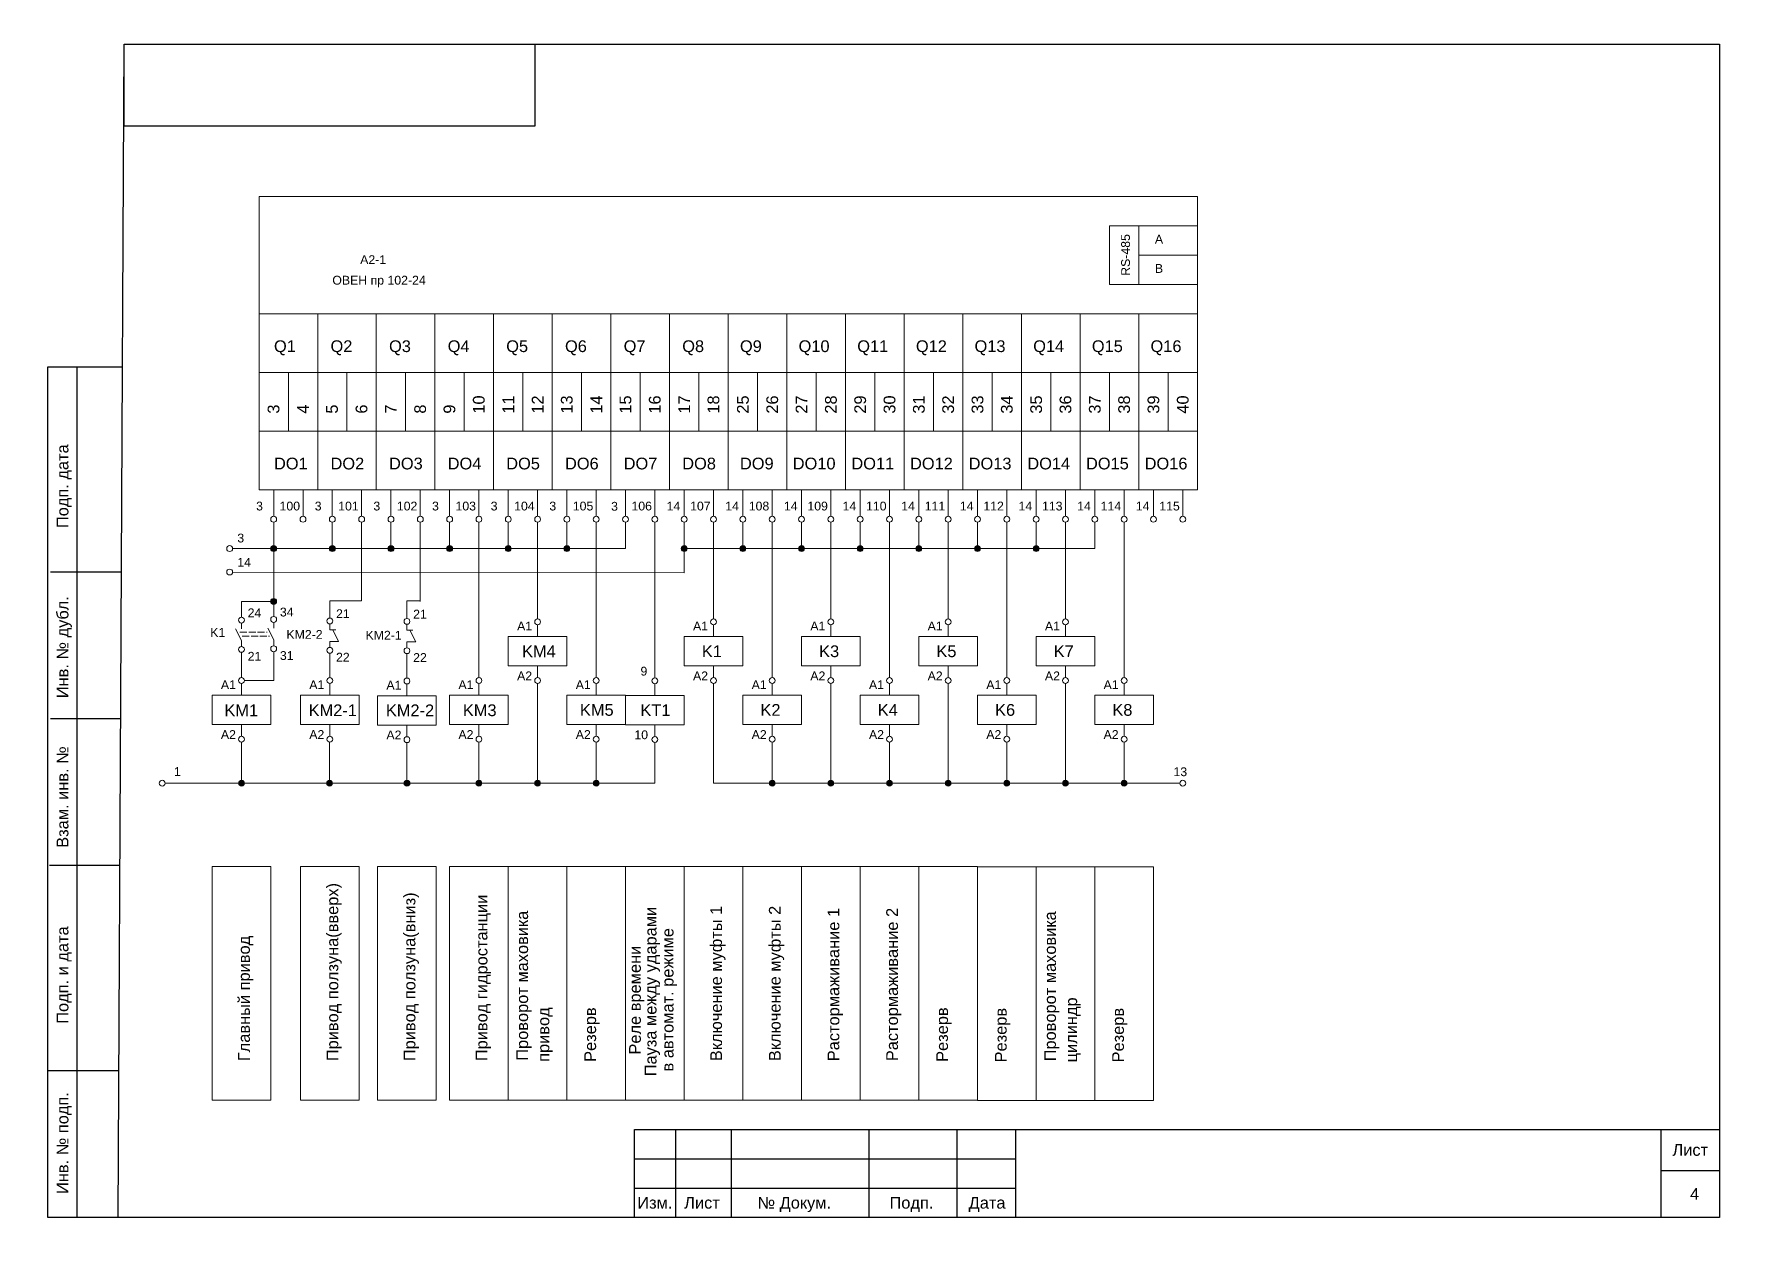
# Paper-space layout 'Лист4' of a CAD drawing. Header units: millimetres. Extents: x 0 to 291, y 1 to 204.
# The model-space entities are those that its viewports show. They can reach past a viewport. Long polylines and large blocks are cut down to what shows.
import ezdxf

# ---------------------------------------------------------------- set-up
doc = ezdxf.new("R2010")
doc.units = ezdxf.units.MM
doc.linetypes.add('ACAD_ISO02W100', pattern=[15, 12, -3])
doc.layers.add('Аппаратура', color=7, linetype='Continuous', lineweight=20)
doc.layers.add('Рамки', color=7, linetype='Continuous', lineweight=25)
doc.layers.get('Defpoints').off()
doc.styles.get("Standard").update_dxf_attribs({"font": 'arial.ttf'})

msp = doc.modelspace()

# ---------------------------------------------------------------- hatches: boundary and pattern name
at = {"layer": 'Аппаратура'}
h = msp.add_hatch(color=7, dxfattribs=at)
h.dxf.hatch_style = 1
h.paths.add_polyline_path([(2611, 3734, 1), (2610, 3734, 1)])
h = msp.add_hatch(color=7, dxfattribs=at)
h.dxf.hatch_style = 1
h.paths.add_polyline_path([(2621, 3734, 1), (2620, 3734, 1)])
h = msp.add_hatch(color=7, dxfattribs=at)
h.dxf.hatch_style = 1
h.paths.add_polyline_path([(2631, 3734, 1), (2630, 3734, 1)])
h = msp.add_hatch(color=7, dxfattribs=at)
h.dxf.hatch_style = 1
h.paths.add_polyline_path([(2641, 3734, 1), (2640, 3734, 1)])
h = msp.add_hatch(color=7, dxfattribs=at)
h.dxf.hatch_style = 1
h.paths.add_polyline_path([(2651, 3734, 1), (2650, 3734, 1)])
h = msp.add_hatch(color=7, dxfattribs=at)
h.dxf.hatch_style = 1
h.paths.add_polyline_path([(2661, 3734, 1), (2660, 3734, 1)])
h = msp.add_hatch(color=7, dxfattribs=at)
h.dxf.hatch_style = 1
h.paths.add_polyline_path([(2681, 3734, 1), (2680, 3734, 1)])
h = msp.add_hatch(color=7, dxfattribs=at)
h.dxf.hatch_style = 1
h.paths.add_polyline_path([(2691, 3734, 1), (2690, 3734, 1)])
h = msp.add_hatch(color=7, dxfattribs=at)
h.dxf.hatch_style = 1
h.paths.add_polyline_path([(2701, 3734, 1), (2700, 3734, 1)])
h = msp.add_hatch(color=7, dxfattribs=at)
h.dxf.hatch_style = 1
h.paths.add_polyline_path([(2711, 3734, 1), (2710, 3734, 1)])
h = msp.add_hatch(color=7, dxfattribs=at)
h.dxf.hatch_style = 1
h.paths.add_polyline_path([(2721, 3734, 1), (2720, 3734, 1)])
h = msp.add_hatch(color=7, dxfattribs=at)
h.dxf.hatch_style = 1
h.paths.add_polyline_path([(2731, 3734, 1), (2730, 3734, 1)])
h = msp.add_hatch(color=7, dxfattribs=at)
h.dxf.hatch_style = 1
h.paths.add_polyline_path([(2741.01, 3734, 1), (2740.01, 3734, 1)])
h = msp.add_hatch(color=7, dxfattribs=at)
h.dxf.hatch_style = 1
h.paths.add_polyline_path([(2611, 3725, 1), (2610, 3725, 1)])
h = msp.add_hatch(color=7, dxfattribs=at)
h.dxf.hatch_style = 1
h.paths.add_polyline_path([(2605.52, 3694, 1), (2604.52, 3694, 1)])
h = msp.add_hatch(color=7, dxfattribs=at)
h.dxf.hatch_style = 1
h.paths.add_polyline_path([(2620.53, 3694, 1), (2619.53, 3694, 1)])
h = msp.add_hatch(color=7, dxfattribs=at)
h.dxf.hatch_style = 1
h.paths.add_polyline_path([(2633.73, 3694, 1), (2632.73, 3694, 1)])
h = msp.add_hatch(color=7, dxfattribs=at)
h.dxf.hatch_style = 1
h.paths.add_polyline_path([(2646, 3694, 1), (2645, 3694, 1)])
h = msp.add_hatch(color=7, dxfattribs=at)
h.dxf.hatch_style = 1
h.paths.add_polyline_path([(2656, 3694, 1), (2655, 3694, 1)])
h = msp.add_hatch(color=7, dxfattribs=at)
h.dxf.hatch_style = 1
h.paths.add_polyline_path([(2666, 3694, 1), (2665, 3694, 1)])
h = msp.add_hatch(color=7, dxfattribs=at)
h.dxf.hatch_style = 1
h.paths.add_polyline_path([(2696, 3694, 1), (2695, 3694, 1)])
h = msp.add_hatch(color=7, dxfattribs=at)
h.dxf.hatch_style = 1
h.paths.add_polyline_path([(2706, 3694, 1), (2705, 3694, 1)])
h = msp.add_hatch(color=7, dxfattribs=at)
h.dxf.hatch_style = 1
h.paths.add_polyline_path([(2716, 3694, 1), (2715, 3694, 1)])
h = msp.add_hatch(color=7, dxfattribs=at)
h.dxf.hatch_style = 1
h.paths.add_polyline_path([(2726, 3694, 1), (2725, 3694, 1)])
h = msp.add_hatch(color=7, dxfattribs=at)
h.dxf.hatch_style = 1
h.paths.add_polyline_path([(2736, 3694, 1), (2735, 3694, 1)])
h = msp.add_hatch(color=7, dxfattribs=at)
h.dxf.hatch_style = 1
h.paths.add_polyline_path([(2746, 3694, 1), (2745, 3694, 1)])
h = msp.add_hatch(color=7, dxfattribs=at)
h.dxf.hatch_style = 1
h.paths.add_polyline_path([(2756, 3694, 1), (2755, 3694, 1)])

# ---------------------------------------------------------------- linework, layer by layer
for p, q in [((2608, 3763.5), (2608, 3774)), ((2608, 3774), (2618, 3774)), ((2618, 3774), (2618, 3764)), ((2618, 3763.5), (2618, 3774)), ((2618, 3774), (2628, 3774)), ((2628, 3774), (2628, 3764)), ((2628, 3763.5), (2628, 3774)), ((2628, 3774), (2638, 3774)), ((2638, 3774), (2638, 3764)), ((2638, 3763.5), (2638, 3774)), ((2638, 3774), (2648, 3774)), ((2648, 3774), (2648, 3764)), ((2648, 3763.5), (2648, 3774)), ((2648, 3774), (2658, 3774)), ((2658, 3774), (2658, 3764)), ((2658, 3763.5), (2658, 3774)), ((2658, 3774), (2668, 3774)), ((2668, 3774), (2668, 3764)), ((2668, 3763.5), (2668, 3774)), ((2668, 3774), (2678, 3774)), ((2678, 3774), (2678, 3764)), ((2678, 3763.5), (2678, 3774)), ((2678, 3774), (2688, 3774)), ((2688, 3774), (2688, 3764)), ((2698, 3774), (2688, 3774)), ((2688, 3774), (2688, 3764)), ((2708, 3774), (2698, 3774)), ((2698, 3774), (2698, 3764)), ((2698, 3763.5), (2698, 3774)), ((2718, 3774), (2708, 3774)), ((2708, 3774), (2708, 3764)), ((2708, 3763.5), (2708, 3774)), ((2728, 3774), (2718, 3774)), ((2718, 3774), (2718, 3764)), ((2718, 3763.5), (2718, 3774)), ((2738, 3774), (2728, 3774)), ((2728, 3774), (2728, 3764)), ((2728, 3763.5), (2728, 3774)), ((2748, 3774), (2738, 3774)), ((2738, 3774), (2738, 3764)), ((2738, 3763.5), (2738, 3774)), ((2758, 3774), (2748, 3774)), ((2748, 3774), (2748, 3764)), ((2748, 3763.5), (2748, 3774)), ((2768, 3774), (2758, 3774)), ((2758, 3774), (2758, 3764)), ((2758, 3763.5), (2758, 3774)), ((2768, 3763.5), (2768, 3774)), ((2610.5, 3744), (2610.5, 3739.5)), ((2615.5, 3744), (2615.5, 3739.5)), ((2620.5, 3744), (2620.5, 3739.5)), ((2625.5, 3744), (2625.5, 3739.5)), ((2630.5, 3744), (2630.5, 3739.5)), ((2635.5, 3744), (2635.5, 3739.5)), ((2640.5, 3744), (2640.5, 3739.5)), ((2645.5, 3744), (2645.5, 3739.5)), ((2650.5, 3744), (2650.5, 3739.5)), ((2655.5, 3744), (2655.5, 3739.5)), ((2660.5, 3744), (2660.5, 3739.5)), ((2665.5, 3744), (2665.5, 3739.5)), ((2670.5, 3744), (2670.5, 3739.5)), ((2675.5, 3744), (2675.5, 3739.5)), ((2680.5, 3744), (2680.5, 3739.5)), ((2685.5, 3744), (2685.5, 3739.5)), ((2690.5, 3744), (2690.5, 3739.5)), ((2695.5, 3744), (2695.5, 3739.5)), ((2700.5, 3744), (2700.5, 3739.5)), ((2705.5, 3744), (2705.5, 3739.5)), ((2710.5, 3744), (2710.5, 3739.5)), ((2715.5, 3744), (2715.5, 3739.5)), ((2720.5, 3744), (2720.5, 3739.5)), ((2725.5, 3744), (2725.5, 3739.5)), ((2730.5, 3744), (2730.5, 3739.5)), ((2735.5, 3744), (2735.5, 3739.5)), ((2740.5, 3744), (2740.5, 3739.5)), ((2745.5, 3744), (2745.5, 3739.5)), ((2750.5, 3744), (2750.5, 3739.5)), ((2755.5, 3744), (2755.5, 3739.5)), ((2760.5, 3744), (2760.5, 3739.5)), ((2765.5, 3744), (2765.5, 3739.5)), ((2610.5, 3738.5), (2610.5, 3734.5)), ((2620.5, 3738.5), (2620.5, 3734.5)), ((2625.5, 3738.5), (2625.5, 3725.08)), ((2630.5, 3738.5), (2630.5, 3734.5)), ((2635.5, 3738.5), (2635.5, 3725.01)), ((2640.5, 3738.5), (2640.5, 3734.5)), ((2645.5, 3738.5), (2645.5, 3712)), ((2650.5, 3738.5), (2650.5, 3734.5)), ((2655.5, 3738.5), (2655.5, 3722)), ((2660.5, 3738.5), (2660.5, 3734)), ((2665.5, 3738.5), (2665.5, 3712)), ((2670.5, 3738.5), (2670.5, 3734)), ((2675.5, 3738.5), (2675.5, 3711.96)), ((2680.5, 3738.5), (2680.5, 3734.5)), ((2685.5, 3738.5), (2685.5, 3722)), ((2690.5, 3738.5), (2690.5, 3734.5)), ((2695.5, 3738.5), (2695.5, 3712)), ((2700.5, 3738.5), (2700.5, 3734.5)), ((2705.5, 3738.5), (2705.5, 3722)), ((2710.5, 3738.5), (2710.5, 3734.5)), ((2715.5, 3738.5), (2715.5, 3712)), ((2720.5, 3738.5), (2720.5, 3734.5)), ((2725.5, 3738.5), (2725.5, 3722)), ((2730.5, 3738.5), (2730.5, 3734.5)), ((2735.5, 3738.5), (2735.5, 3712)), ((2740.5, 3738.5), (2740.51, 3734)), ((2745.5, 3738.5), (2745.5, 3722)), ((2750.5, 3738.5), (2750.51, 3734)), ((2755.5, 3738.5), (2755.5, 3712)), ((2603.5, 3734), (2610, 3734)), ((2610.5, 3733.5), (2610.5, 3722.43)), ((2611, 3734), (2616, 3734)), ((2616, 3734), (2620, 3734)), ((2621, 3734), (2625, 3734)), ((2625, 3734), (2630, 3734)), ((2631, 3734), (2636, 3734)), ((2636, 3734), (2640, 3734)), ((2641, 3734), (2645, 3734)), ((2645, 3734), (2650, 3734)), ((2651, 3734), (2660.5, 3734)), ((2661, 3734), (2670.5, 3734)), ((2680.5, 3729.84), (2680.51, 3733.5)), ((2681, 3734), (2685, 3734)), ((2685, 3734), (2690, 3734)), ((2691, 3734), (2696, 3734)), ((2696, 3734), (2700, 3734)), ((2701, 3734), (2705, 3734)), ((2705, 3734), (2710, 3734)), ((2711, 3734), (2716, 3734)), ((2716, 3734), (2720, 3734)), ((2721, 3734), (2725, 3734)), ((2725, 3734), (2730, 3734)), ((2731, 3734), (2740.51, 3734)), ((2741, 3734), (2750.51, 3734)), ((2603.5, 3730), (2680.5, 3729.84)), ((2605, 3722.38), (2605, 3725.01)), ((2610.5, 3725), (2605, 3725)), ((2620.06, 3725.08), (2625.5, 3725.08)), ((2620.06, 3725.08), (2620.07, 3722.16)), ((2633.22, 3722.09), (2633.22, 3725.08)), ((2633.22, 3725.08), (2635.5, 3725.08)), ((2605, 3718.31), (2604, 3720.31)), ((2605, 3721.31), (2605, 3720.31)), ((2610.5, 3718.43), (2609.5, 3720.43)), ((2610.5, 3721.43), (2610.5, 3720.43)), ((2620.07, 3721.16), (2620.07, 3720.16)), ((2620.07, 3720.16), (2621.07, 3720.16)), ((2621.57, 3718.16), (2620.57, 3720.16)), ((2633.22, 3721.09), (2633.22, 3720.09)), ((2633.22, 3720.09), (2634.22, 3720.09)), ((2634.72, 3718.09), (2633.72, 3720.09)), ((2655.5, 3721), (2655.5, 3719)), ((2685.5, 3721), (2685.5, 3719)), ((2705.5, 3721), (2705.5, 3719)), ((2725.5, 3721), (2725.5, 3719)), ((2745.5, 3721), (2745.5, 3719)), ((2605, 3718.31), (2605, 3717.31)), ((2610.5, 3718.43), (2610.5, 3717.43)), ((2620.07, 3718.16), (2620.07, 3717.16)), ((2620.07, 3718.16), (2621.57, 3718.16)), ((2633.22, 3718.09), (2633.22, 3717.09)), ((2633.22, 3718.09), (2634.72, 3718.09)), ((2605, 3716.38), (2605, 3712)), ((2610.5, 3716.43), (2610.5, 3711.5)), ((2620.07, 3712), (2620.07, 3716.16)), ((2633.22, 3711.93), (2633.22, 3716.09)), ((2610.5, 3711.5), (2605.5, 3711.5)), ((2655.5, 3714), (2655.5, 3712)), ((2685.5, 3714), (2685.5, 3712)), ((2705.5, 3714), (2705.5, 3712)), ((2725.5, 3714), (2725.5, 3712)), ((2745.5, 3714), (2745.5, 3712)), ((2605, 3711), (2605, 3709)), ((2620.07, 3711), (2620.07, 3709)), ((2633.22, 3710.93), (2633.22, 3708.93)), ((2645.5, 3711), (2645.5, 3709)), ((2655.5, 3711), (2655.5, 3694.5)), ((2665.5, 3711), (2665.5, 3709)), ((2675.5, 3710.96), (2675.5, 3708.96)), ((2685.5, 3711), (2685.5, 3694)), ((2695.5, 3711), (2695.5, 3709)), ((2705.5, 3711), (2705.5, 3694.5)), ((2715.5, 3711), (2715.5, 3709)), ((2725.5, 3711), (2725.5, 3694.5)), ((2735.5, 3711), (2735.5, 3709)), ((2745.5, 3711), (2745.5, 3694.5)), ((2755.5, 3711), (2755.5, 3709)), ((2605, 3704), (2605, 3702)), ((2620.07, 3704), (2620.07, 3702)), ((2633.22, 3703.93), (2633.22, 3701.93)), ((2645.5, 3704), (2645.5, 3702)), ((2665.5, 3704), (2665.5, 3702)), ((2675.5, 3703.96), (2675.5, 3701.96)), ((2695.5, 3704), (2695.5, 3702)), ((2715.5, 3704), (2715.5, 3702)), ((2735.5, 3704), (2735.5, 3702)), ((2755.5, 3704), (2755.5, 3702)), ((2605, 3701), (2605.02, 3694.5)), ((2620.03, 3701), (2620.03, 3694.5)), ((2633.22, 3700.93), (2633.23, 3694.5)), ((2645.5, 3701), (2645.5, 3694.5)), ((2665.5, 3701), (2665.5, 3694)), ((2675.5, 3700.96), (2675.5, 3694)), ((2695.5, 3701), (2695.5, 3694.5)), ((2715.5, 3701), (2715.5, 3694.5)), ((2735.5, 3701), (2735.5, 3694.5)), ((2755.5, 3701), (2755.5, 3694.5)), ((2592, 3694), (2645, 3694)), ((2646, 3694), (2655, 3694)), ((2665.5, 3694), (2656, 3694)), ((2675.5, 3694), (2665.5, 3694)), ((2685.5, 3694), (2695, 3694)), ((2696, 3694), (2705, 3694)), ((2706, 3694), (2715, 3694)), ((2716, 3694), (2725, 3694)), ((2726, 3694), (2735, 3694)), ((2736, 3694), (2745, 3694)), ((2746, 3694), (2755, 3694)), ((2756, 3694), (2765, 3694))]:
    msp.add_line(p, q, dxfattribs=at)
at = {"layer": 'Аппаратура', "linetype": 'ACAD_ISO02W100', "ltscale": 0.1}
for p, q in [((2604.75, 3719.76), (2609.4, 3719.76)), ((2605.14, 3719.06), (2609.79, 3719.06))]:
    msp.add_line(p, q, dxfattribs=at)
at = {"layer": 'Аппаратура'}
for points in [[(2608, 3794), (2768, 3794), (2768, 3774), (2608, 3774)], [(2758, 3789), (2753, 3789), (2753, 3779), (2758, 3779)], [(2758, 3789), (2768, 3789), (2768, 3784), (2758, 3784)], [(2758, 3784), (2768, 3784), (2768, 3779), (2758, 3779)], [(2608, 3754), (2613, 3754), (2613, 3764), (2608, 3764)], [(2613, 3754), (2618, 3754), (2618, 3764), (2613, 3764)], [(2618, 3754), (2623, 3754), (2623, 3764), (2618, 3764)], [(2623, 3754), (2628, 3754), (2628, 3764), (2623, 3764)], [(2628, 3754), (2633, 3754), (2633, 3764), (2628, 3764)], [(2633, 3754), (2638, 3754), (2638, 3764), (2633, 3764)], [(2638, 3754), (2643, 3754), (2643, 3764), (2638, 3764)], [(2643, 3754), (2648, 3754), (2648, 3764), (2643, 3764)], [(2648, 3754), (2653, 3754), (2653, 3764), (2648, 3764)], [(2653, 3754), (2658, 3754), (2658, 3764), (2653, 3764)], [(2658, 3754), (2663, 3754), (2663, 3764), (2658, 3764)], [(2663, 3754), (2668, 3754), (2668, 3764), (2663, 3764)], [(2668, 3754), (2673, 3754), (2673, 3764), (2668, 3764)], [(2673, 3754), (2678, 3754), (2678, 3764), (2673, 3764)], [(2678, 3754), (2683, 3754), (2683, 3764), (2678, 3764)], [(2683, 3754), (2688, 3754), (2688, 3764), (2683, 3764)], [(2693, 3754), (2688, 3754), (2688, 3764), (2693, 3764)], [(2698, 3754), (2693, 3754), (2693, 3764), (2698, 3764)], [(2703, 3754), (2698, 3754), (2698, 3764), (2703, 3764)], [(2708, 3754), (2703, 3754), (2703, 3764), (2708, 3764)], [(2713, 3754), (2708, 3754), (2708, 3764), (2713, 3764)], [(2718, 3754), (2713, 3754), (2713, 3764), (2718, 3764)], [(2723, 3754), (2718, 3754), (2718, 3764), (2723, 3764)], [(2728, 3754), (2723, 3754), (2723, 3764), (2728, 3764)], [(2733, 3754), (2728, 3754), (2728, 3764), (2733, 3764)], [(2738, 3754), (2733, 3754), (2733, 3764), (2738, 3764)], [(2743, 3754), (2738, 3754), (2738, 3764), (2743, 3764)], [(2748, 3754), (2743, 3754), (2743, 3764), (2748, 3764)], [(2753, 3754), (2748, 3754), (2748, 3764), (2753, 3764)], [(2758, 3754), (2753, 3754), (2753, 3764), (2758, 3764)], [(2763, 3754), (2758, 3754), (2758, 3764), (2763, 3764)], [(2768, 3754), (2763, 3754), (2763, 3764), (2768, 3764)], [(2650.5, 3719), (2660.5, 3719), (2660.5, 3714), (2650.5, 3714)], [(2680.5, 3719), (2690.5, 3719), (2690.5, 3714), (2680.5, 3714)], [(2700.5, 3719), (2710.5, 3719), (2710.5, 3714), (2700.5, 3714)], [(2720.5, 3719), (2730.5, 3719), (2730.5, 3714), (2720.5, 3714)], [(2740.5, 3719), (2750.5, 3719), (2750.5, 3714), (2740.5, 3714)], [(2600, 3709), (2610, 3709), (2610, 3704), (2600, 3704)], [(2615.07, 3709), (2625.07, 3709), (2625.07, 3704), (2615.07, 3704)], [(2628.22, 3708.93), (2638.22, 3708.93), (2638.22, 3703.93), (2628.22, 3703.93)], [(2640.5, 3709), (2650.5, 3709), (2650.5, 3704), (2640.5, 3704)], [(2660.5, 3709), (2670.5, 3709), (2670.5, 3704), (2660.5, 3704)], [(2670.5, 3708.96), (2680.5, 3708.96), (2680.5, 3703.96), (2670.5, 3703.96)], [(2690.5, 3709), (2700.5, 3709), (2700.5, 3704), (2690.5, 3704)], [(2710.5, 3709), (2720.5, 3709), (2720.5, 3704), (2710.5, 3704)], [(2730.5, 3709), (2740.5, 3709), (2740.5, 3704), (2730.5, 3704)], [(2750.5, 3709), (2760.5, 3709), (2760.5, 3704), (2750.5, 3704)], [(2600, 3679.82), (2610, 3679.82), (2610, 3639.99), (2600, 3639.99)], [(2615.07, 3679.82), (2625.07, 3679.82), (2625.07, 3639.99), (2615.07, 3639.99)], [(2628.22, 3679.82), (2638.22, 3679.82), (2638.22, 3639.99), (2628.22, 3639.99)], [(2640.5, 3679.82), (2650.5, 3679.82), (2650.5, 3639.99), (2640.5, 3639.99)], [(2650.5, 3679.82), (2660.5, 3679.82), (2660.5, 3639.99), (2650.5, 3639.99)], [(2660.5, 3679.82), (2670.5, 3679.82), (2670.5, 3639.99), (2660.5, 3639.99)], [(2670.5, 3679.82), (2680.5, 3679.82), (2680.5, 3639.99), (2670.5, 3639.99)], [(2680.5, 3679.82), (2690.5, 3679.82), (2690.5, 3639.99), (2680.5, 3639.99)], [(2690.5, 3679.82), (2700.5, 3679.82), (2700.5, 3639.99), (2690.5, 3639.99)], [(2700.5, 3679.81), (2710.5, 3679.81), (2710.5, 3639.98), (2700.5, 3639.98)], [(2710.5, 3679.82), (2720.5, 3679.82), (2720.5, 3639.99), (2710.5, 3639.99)], [(2720.5, 3679.81), (2730.5, 3679.81), (2730.5, 3639.98), (2720.5, 3639.98)], [(2730.5, 3679.73), (2740.5, 3679.73), (2740.5, 3639.9), (2730.5, 3639.9)], [(2740.5, 3679.73), (2750.5, 3679.73), (2750.5, 3639.9), (2740.5, 3639.9)], [(2750.5, 3679.73), (2760.5, 3679.73), (2760.5, 3639.9), (2750.5, 3639.9)]]:
    msp.add_lwpolyline(points, close=True, dxfattribs=at)
for points in [[(2613, 3754), (2608, 3754), (2608, 3744), (2613, 3744)], [(2613, 3744), (2618, 3744), (2618, 3754), (2613, 3754)], [(2623, 3754), (2618, 3754), (2618, 3744), (2623, 3744)], [(2623, 3744), (2628, 3744), (2628, 3754), (2623, 3754)], [(2633, 3754), (2628, 3754), (2628, 3744), (2633, 3744)], [(2633, 3744), (2638, 3744), (2638, 3754), (2633, 3754)], [(2643, 3754), (2638, 3754), (2638, 3744), (2643, 3744)], [(2643, 3744), (2648, 3744), (2648, 3754), (2643, 3754)], [(2653, 3754), (2648, 3754), (2648, 3744), (2653, 3744)], [(2653, 3744), (2658, 3744), (2658, 3754), (2653, 3754)], [(2663, 3754), (2658, 3754), (2658, 3744), (2663, 3744)], [(2663, 3744), (2668, 3744), (2668, 3754), (2663, 3754)], [(2673, 3754), (2668, 3754), (2668, 3744), (2673, 3744)], [(2673, 3744), (2678, 3744), (2678, 3754), (2673, 3754)], [(2683, 3754), (2678, 3754), (2678, 3744), (2683, 3744)], [(2683, 3744), (2688, 3744), (2688, 3754), (2683, 3754)], [(2693, 3744), (2688, 3744), (2688, 3754), (2693, 3754)], [(2693, 3754), (2698, 3754), (2698, 3744), (2693, 3744)], [(2703, 3744), (2698, 3744), (2698, 3754), (2703, 3754)], [(2703, 3754), (2708, 3754), (2708, 3744), (2703, 3744)], [(2713, 3744), (2708, 3744), (2708, 3754), (2713, 3754)], [(2713, 3754), (2718, 3754), (2718, 3744), (2713, 3744)], [(2723, 3744), (2718, 3744), (2718, 3754), (2723, 3754)], [(2723, 3754), (2728, 3754), (2728, 3744), (2723, 3744)], [(2733, 3744), (2728, 3744), (2728, 3754), (2733, 3754)], [(2733, 3754), (2738, 3754), (2738, 3744), (2733, 3744)], [(2743, 3744), (2738, 3744), (2738, 3754), (2743, 3754)], [(2743, 3754), (2748, 3754), (2748, 3744), (2743, 3744)], [(2753, 3744), (2748, 3744), (2748, 3754), (2753, 3754)], [(2753, 3754), (2758, 3754), (2758, 3744), (2753, 3744)], [(2763, 3744), (2758, 3744), (2758, 3754), (2763, 3754)], [(2763, 3754), (2768, 3754), (2768, 3744), (2763, 3744)]]:
    msp.add_lwpolyline(points, dxfattribs=at)
for centre in [(2610.5, 3739), (2615.5, 3739), (2620.5, 3739), (2625.5, 3739), (2630.5, 3739), (2635.5, 3739), (2640.5, 3739), (2645.5, 3739), (2650.5, 3739), (2655.5, 3739), (2660.5, 3739), (2665.5, 3739), (2670.5, 3739), (2675.5, 3739), (2680.5, 3739), (2685.5, 3739), (2690.5, 3739), (2695.5, 3739), (2700.5, 3739), (2705.5, 3739), (2710.5, 3739), (2715.5, 3739), (2720.5, 3739), (2725.5, 3739), (2730.5, 3739), (2735.5, 3739), (2740.5, 3739), (2745.5, 3739), (2750.5, 3739), (2755.5, 3739), (2760.5, 3739), (2765.5, 3739), (2603, 3734), (2610.5, 3734), (2610.5, 3734), (2620.5, 3734), (2620.5, 3734), (2630.5, 3734), (2630.5, 3734), (2640.5, 3734), (2640.5, 3734), (2650.5, 3734), (2650.5, 3734), (2660.5, 3734), (2660.5, 3734), (2680.5, 3734), (2680.5, 3734), (2690.5, 3734), (2690.5, 3734), (2700.5, 3734), (2700.5, 3734), (2710.5, 3734), (2710.5, 3734), (2720.5, 3734), (2720.5, 3734), (2730.5, 3734), (2730.5, 3734), (2740.51, 3734), (2740.51, 3734), (2603, 3730), (2610.5, 3725), (2610.5, 3725), (2605, 3721.81), (2610.5, 3721.93), (2620.07, 3721.66), (2633.22, 3721.59), (2655.5, 3721.5), (2685.5, 3721.5), (2705.5, 3721.5), (2725.5, 3721.5), (2745.5, 3721.5), (2605, 3716.81), (2610.5, 3716.93), (2620.07, 3716.66), (2633.22, 3716.59), (2605, 3711.5), (2620.07, 3711.5), (2633.22, 3711.43), (2645.5, 3711.5), (2655.5, 3711.5), (2665.5, 3711.5), (2675.5, 3711.46), (2685.5, 3711.5), (2695.5, 3711.5), (2705.5, 3711.5), (2715.5, 3711.5), (2725.5, 3711.5), (2735.5, 3711.5), (2745.5, 3711.5), (2755.5, 3711.5), (2605, 3701.5), (2620.07, 3701.5), (2633.22, 3701.43), (2645.5, 3701.5), (2665.5, 3701.5), (2675.5, 3701.46), (2695.5, 3701.5), (2715.5, 3701.5), (2735.5, 3701.5), (2755.5, 3701.5), (2591.5, 3694), (2605.02, 3694), (2605.02, 3694), (2620.03, 3694), (2620.03, 3694), (2633.23, 3694), (2633.23, 3694), (2645.5, 3694), (2645.5, 3694), (2655.5, 3694), (2655.5, 3694), (2665.5, 3694), (2665.5, 3694), (2695.5, 3694), (2695.5, 3694), (2705.5, 3694), (2705.5, 3694), (2715.5, 3694), (2715.5, 3694), (2725.5, 3694), (2725.5, 3694), (2735.5, 3694), (2735.5, 3694), (2745.5, 3694), (2745.5, 3694), (2755.5, 3694), (2755.5, 3694), (2765.5, 3694)]:
    msp.add_circle(centre, 0.5, dxfattribs=at)
at = {"layer": 'Рамки'}
for p, q in [((2584, 3620), (2585, 3820)), ((2585, 3820), (2857, 3820)), ((2857, 3820), (2857, 3620)), ((2572, 3765), (2584.72, 3765)), ((2572, 3620), (2572, 3765)), ((2577, 3620), (2577, 3765)), ((2584.42, 3730), (2572.42, 3730)), ((2584.42, 3705), (2572.42, 3705)), ((2584.3, 3680), (2572.3, 3680)), ((2584.12, 3645), (2572.12, 3645)), ((2584.12, 3645), (2572.12, 3645)), ((2584.12, 3645), (2572.12, 3645)), ((2679, 3635), (2679, 3620)), ((2688.5, 3635), (2688.5, 3620)), ((2712, 3635), (2712, 3620)), ((2727, 3635), (2727, 3620)), ((2847, 3635), (2847, 3620)), ((2672, 3630), (2737, 3630)), ((2847, 3628), (2857, 3628)), ((2672, 3625), (2737, 3625)), ((2584, 3620), (2572, 3620)), ((2857, 3620), (2584, 3620))]:
    msp.add_line(p, q, dxfattribs=at)
for points in [[(2585, 3820), (2655, 3820), (2655, 3806), (2585, 3806)], [(2672, 3620), (2672, 3635), (2857, 3635), (2857, 3620)], [(2672, 3635), (2737, 3635), (2737, 3620), (2672, 3620)]]:
    msp.add_lwpolyline(points, close=True, dxfattribs=at)

# ---------------------------------------------------------------- texts
for s, p in [('Привод ползуна(вверх)', (2621.51, 3646.63)), ('Привод ползуна(вниз)', (2634.66, 3646.63)), ('Привод гидростанции', (2646.94, 3646.63)), ('Проворот маховика', (2653.87, 3646.7)), ('Пауза между ударами', (2675.77, 3644.05)), ('Включение муфты 1', (2686.94, 3646.63)), ('Включение муфты 2', (2696.94, 3646.63)), ('Растормаживание 1', (2706.94, 3646.62)), ('Растормаживание 2', (2716.94, 3646.63)), ('Проворот маховика', (2743.87, 3646.6)), ('Главный привод', (2606.44, 3646.63)), ('в автомат. режиме', (2678.67, 3644.87)), ('Реле времени', (2673.1, 3647.76)), ('цилиндр', (2747.49, 3646.42)), ('привод', (2657.49, 3646.51)), ('Резерв', (2665.47, 3646.51)), ('Резерв', (2725.47, 3646.51)), ('Резерв', (2735.47, 3646.42)), ('Резерв', (2755.47, 3646.42))]:
    msp.add_text(s, height=2, rotation=90).set_placement(p)
at = {"layer": 'Аппаратура'}
for s, height, p in [('RS-485', 1.5, (2756.5, 3780.5)), ('3', 2, (2611.47, 3757)), ('4', 2, (2616.5, 3757)), ('5', 2, (2621.44, 3757)), ('6', 2, (2626.47, 3757)), ('7', 2, (2631.47, 3757)), ('8', 2, (2636.47, 3757)), ('9', 2, (2641.47, 3757)), ('10', 2, (2646.47, 3757)), ('11', 2, (2651.51, 3757)), ('12', 2, (2656.51, 3757)), ('13', 2, (2661.47, 3757)), ('14', 2, (2666.51, 3757)), ('15', 2, (2671.47, 3757)), ('16', 2, (2676.47, 3757)), ('17', 2, (2681.51, 3757)), ('18', 2, (2686.47, 3757)), ('25', 2, (2691.5, 3757)), ('26', 2, (2696.5, 3757)), ('27', 2, (2701.5, 3757)), ('28', 2, (2706.5, 3757)), ('29', 2, (2711.5, 3757)), ('30', 2, (2716.5, 3757)), ('31', 2, (2721.5, 3757)), ('32', 2, (2726.5, 3757)), ('33', 2, (2731.5, 3757)), ('34', 2, (2736.5, 3757)), ('35', 2, (2741.5, 3757)), ('36', 2, (2746.5, 3757)), ('37', 2, (2751.5, 3757)), ('38', 2, (2756.5, 3757)), ('39', 2, (2761.5, 3757)), ('40', 2, (2766.5, 3757))]:
    msp.add_text(s, height=height, rotation=90, dxfattribs=at).set_placement(p)
for s, height, p in [('A', 1.5, (2760.75, 3786)), ('A2-1', 1.5, (2625.25, 3782.5)), ('B', 1.5, (2760.75, 3781)), ('ОВЕН пр 102-24', 1.5, (2620.5, 3779)), ('Q1', 2, (2610.55, 3767.5)), ('Q2', 2, (2620.19, 3767.5)), ('Q3', 2, (2630.17, 3767.5)), ('Q4', 2, (2640.17, 3767.5)), ('Q5', 2, (2650.15, 3767.5)), ('Q6', 2, (2660.17, 3767.5)), ('Q7', 2, (2670.17, 3767.5)), ('Q8', 2, (2680.16, 3767.5)), ('Q9', 2, (2690, 3767.5)), ('Q10', 2, (2700, 3767.5)), ('Q11', 2, (2710, 3767.5)), ('Q12', 2, (2720, 3767.5)), ('Q13', 2, (2730, 3767.5)), ('Q14', 2, (2740, 3767.5)), ('Q15', 2, (2750, 3767.5)), ('Q16', 2, (2760, 3767.5)), ('DO1', 2, (2610.55, 3747.5)), ('DO2', 2, (2620.19, 3747.5)), ('DO3', 2, (2630.17, 3747.5)), ('DO4', 2, (2640.17, 3747.5)), ('DO5', 2, (2650.15, 3747.5)), ('DO6', 2, (2660.17, 3747.5)), ('DO7', 2, (2670.17, 3747.5)), ('DO8', 2, (2680.16, 3747.5)), ('DO9', 2, (2690, 3747.5)), ('DO10', 2, (2699, 3747.5)), ('DO11', 2, (2709, 3747.5)), ('DO12', 2, (2719, 3747.5)), ('DO13', 2, (2729, 3747.5)), ('DO14', 2, (2739, 3747.5)), ('DO15', 2, (2749, 3747.5)), ('DO16', 2, (2759, 3747.5)), ('3', 1.5, (2607.5, 3740.5)), ('100', 1.5, (2611.5, 3740.5)), ('3', 1.5, (2617.5, 3740.5)), ('101', 1.5, (2621.5, 3740.5)), ('3', 1.5, (2627.5, 3740.5)), ('102', 1.5, (2631.5, 3740.5)), ('3', 1.5, (2637.5, 3740.5)), ('103', 1.5, (2641.5, 3740.5)), ('3', 1.5, (2647.5, 3740.5)), ('104', 1.5, (2651.5, 3740.5)), ('3', 1.5, (2657.5, 3740.5)), ('105', 1.5, (2661.5, 3740.5)), ('3', 1.5, (2668.03, 3740.46)), ('106', 1.5, (2671.5, 3740.5)), ('14', 1.5, (2677.5, 3740.5)), ('107', 1.5, (2681.5, 3740.5)), ('14', 1.5, (2687.5, 3740.5)), ('108', 1.5, (2691.5, 3740.5)), ('14', 1.5, (2697.5, 3740.5)), ('109', 1.5, (2701.5, 3740.5)), ('14', 1.5, (2707.5, 3740.5)), ('110', 1.5, (2711.5, 3740.5)), ('14', 1.5, (2717.5, 3740.5)), ('111', 1.5, (2721.5, 3740.5)), ('14', 1.5, (2727.5, 3740.5)), ('112', 1.5, (2731.5, 3740.5)), ('14', 1.5, (2737.5, 3740.5)), ('113', 1.5, (2741.5, 3740.5)), ('14', 1.5, (2747.5, 3740.5)), ('114', 1.5, (2751.5, 3740.5)), ('14', 1.5, (2757.5, 3740.5)), ('115', 1.5, (2761.5, 3740.5)), ('3', 1.5, (2604.3, 3735.05)), ('14', 1.5, (2604.3, 3730.92)), ('24', 1.5, (2606.06, 3722.3)), ('34', 1.5, (2611.56, 3722.43)), ('21', 1.5, (2621.13, 3722.15)), ('21', 1.5, (2634.28, 3722.08)), ('K1', 1.5, (2599.68, 3718.95)), ('KM2-2', 1.5, (2612.67, 3718.62)), ('KM2-1', 1.5, (2626.16, 3718.48)), ('A1', 1.5, (2652, 3720.05)), ('A1', 1.5, (2682, 3720.05)), ('A1', 1.5, (2702, 3720.05)), ('A1', 1.5, (2722, 3720.05)), ('A1', 1.5, (2742, 3720.05)), ('KM4', 2, (2652.85, 3715.49)), ('K1', 2, (2683.5, 3715.5)), ('K3', 2, (2703.5, 3715.5)), ('K5', 2, (2723.5, 3715.5)), ('K7', 2, (2743.5, 3715.5)), ('21', 1.5, (2606.06, 3714.89)), ('31', 1.5, (2611.56, 3715.02)), ('22', 1.5, (2621.13, 3714.74)), ('22', 1.5, (2634.28, 3714.68)), ('A1', 1.5, (2601.5, 3710.05)), ('A1', 1.5, (2616.57, 3710.05)), ('A1', 1.5, (2629.72, 3709.98)), ('A1', 1.5, (2642, 3710.05)), ('A2', 1.5, (2652, 3711.55)), ('A1', 1.5, (2662, 3710.05)), ('9', 1.5, (2673.04, 3712.36)), ('A2', 1.5, (2682, 3711.55)), ('A1', 1.5, (2692, 3710.05)), ('A2', 1.5, (2702, 3711.55)), ('A1', 1.5, (2712, 3710.05)), ('A2', 1.5, (2722, 3711.55)), ('A1', 1.5, (2732, 3710.05)), ('A2', 1.5, (2742, 3711.55)), ('A1', 1.5, (2752, 3710.05)), ('KM1', 2, (2602.09, 3705.43)), ('KM2-1', 2, (2616.46, 3705.44)), ('KM2-2', 2, (2629.63, 3705.43)), ('KM3', 2, (2642.76, 3705.44)), ('KM5', 2, (2662.72, 3705.5)), ('KT1', 2, (2673.03, 3705.46)), ('K2', 2, (2693.5, 3705.5)), ('K4', 2, (2713.5, 3705.5)), ('K6', 2, (2733.5, 3705.5)), ('K8', 2, (2753.5, 3705.5)), ('A2', 1.5, (2601.5, 3701.55)), ('A2', 1.5, (2616.57, 3701.55)), ('A2', 1.5, (2629.72, 3701.48)), ('A2', 1.5, (2642, 3701.55)), ('A2', 1.5, (2662, 3701.55)), ('10', 1.5, (2672, 3701.51)), ('A2', 1.5, (2692, 3701.55)), ('A2', 1.5, (2712, 3701.55)), ('A2', 1.5, (2732, 3701.55)), ('A2', 1.5, (2752, 3701.55)), ('1', 1.5, (2593.5, 3695.25)), ('13', 1.5, (2763.92, 3695.21))]:
    msp.add_text(s, height=height, dxfattribs=at).set_placement(p)
at = {"layer": 'Рамки'}
for s, p in [('Подп. дата', (2575.5, 3737.5)), ('Инв. № дубл.', (2575.5, 3708.5)), ('Взам. инв. №', (2575.5, 3683)), ('Подп. и дата', (2575.5, 3653)), ('Инв. № подп.', (2575.5, 3624))]:
    msp.add_text(s, height=2, rotation=90, dxfattribs=at).set_placement(p)
for s, p in [('Лист', (2849, 3630.5)), ('4', (2852, 3623)), ('Изм.', (2672.5, 3621.5)), ('Лист', (2680.5, 3621.5)), ('№ Докум.', (2693, 3621.5)), ('Подп.', (2715.5, 3621.5)), ('Дата', (2729, 3621.5))]:
    msp.add_text(s, height=2, dxfattribs=at).set_placement(p)

psp = doc.layouts.new('Лист4')

# ---------------------------------------------------------------- viewports
at = {"layer": 'Defpoints'}
psp.add_viewport(center=(145.63, 102.26), size=(290.84, 203.4826), view_center_point=(2715.07, 3719.95), view_height=203.4826, dxfattribs=at)

doc.saveas('drawing.dxf')
